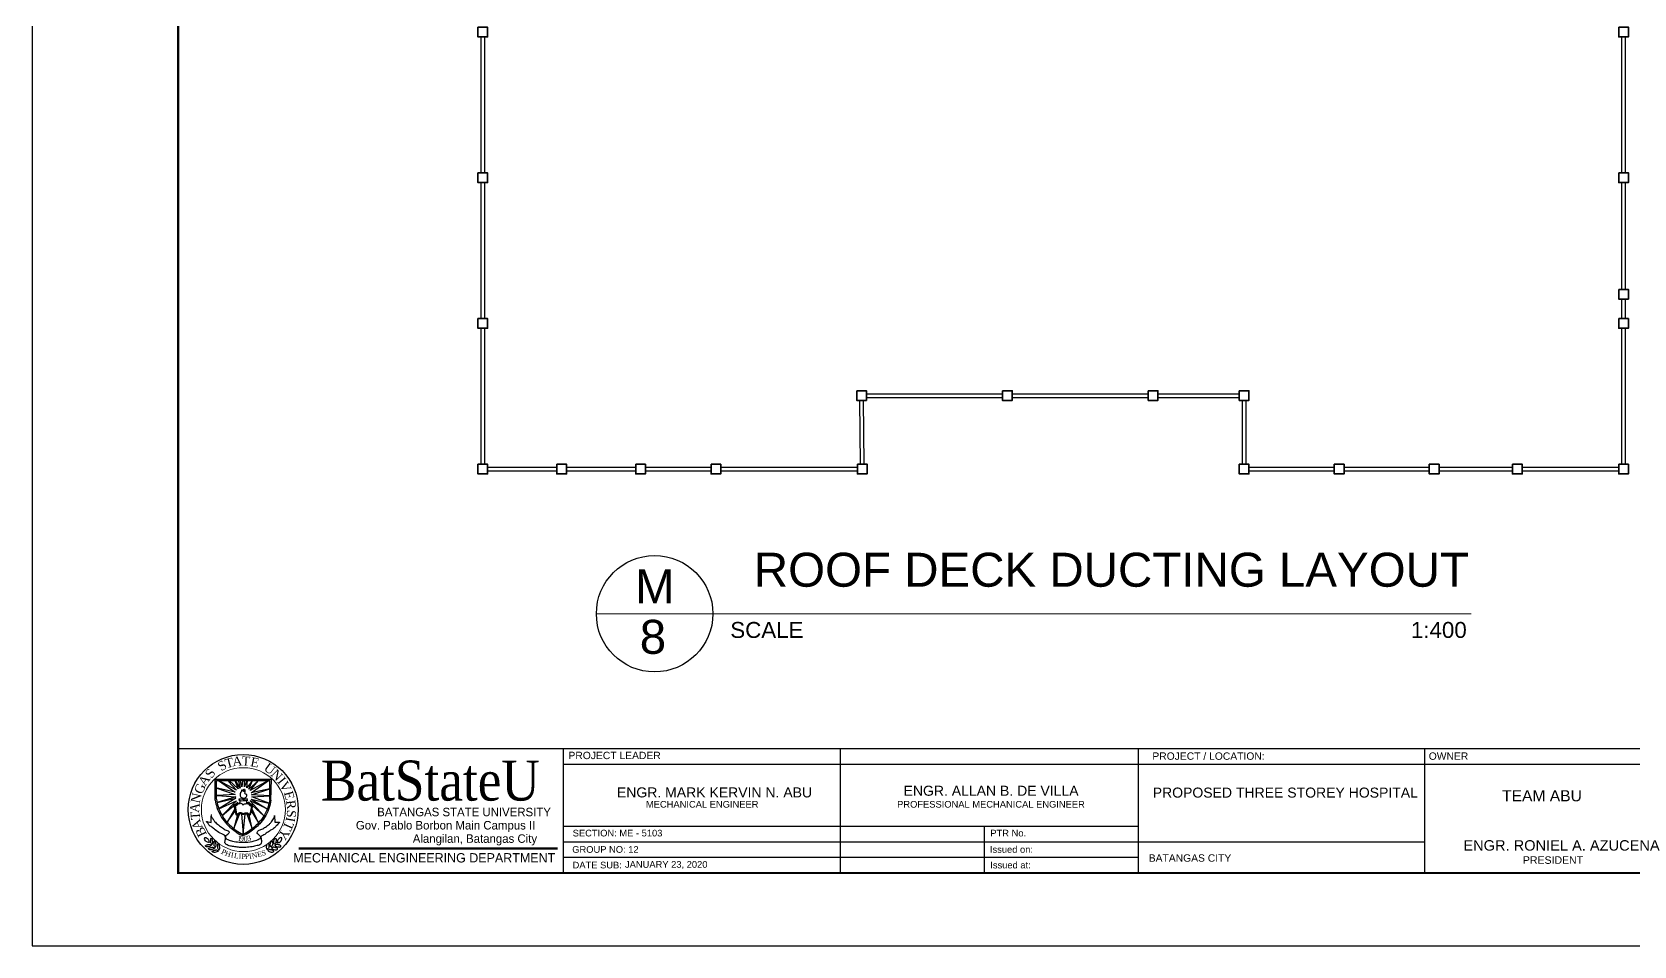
# Model space of a CAD drawing. Header units: millimetres. Extents: x -116 to 421, y 1 to 342.
# Drawn here: x 90.6 to 156.6, y 172.8 to 210.4 of the extents above; entities that cross this region are included whole.
import ezdxf
from ezdxf.enums import TextEntityAlignment as Align

# ---------------------------------------------------------------- set-up
doc = ezdxf.new("R2010")
doc.units = ezdxf.units.MM
doc.header["$MEASUREMENT"] = 0
doc.layers.add('template', color=7, linetype='Continuous')
doc.styles.add('arial', font='arial.ttf')
doc.styles.add('CGOTHIC', font='GOTHIC.TTF')
doc.styles.add('GARAMOND', font='GARA.TTF')
doc.styles.get("Standard").update_dxf_attribs({"font": 'arial.ttf'})

msp = doc.modelspace()

# ---------------------------------------------------------------- linework, layer by layer
at = {"color": 252, "lineweight": 25}
for p, q in [((109.103, 210.208), (109.103, 204.608)), ((109.253, 210.208), (109.253, 204.608))]:
    msp.add_line(p, q, dxfattribs=at)
at = {"color": 8, "lineweight": 25}
for p, q in [((156.078, 204.61), (156.078, 210.21)), ((156.228, 204.61), (156.228, 210.21)), ((109.103, 204.208), (109.103, 198.608)), ((109.253, 204.208), (109.253, 198.608)), ((156.078, 199.81), (156.078, 204.21)), ((156.228, 199.81), (156.228, 204.21)), ((156.078, 198.608), (156.078, 199.41)), ((156.228, 198.608), (156.228, 199.41)), ((109.103, 198.208), (109.103, 192.608)), ((109.253, 198.208), (109.253, 192.608)), ((156.078, 192.608), (156.078, 198.208)), ((156.228, 192.608), (156.228, 198.208)), ((124.978, 195.508), (130.578, 195.508)), ((124.978, 195.358), (130.578, 195.358)), ((130.978, 195.508), (136.578, 195.508)), ((130.978, 195.358), (136.578, 195.358)), ((136.978, 195.508), (140.328, 195.508)), ((136.978, 195.358), (140.328, 195.358)), ((124.728, 192.609), (124.704, 195.232)), ((124.878, 192.61), (124.853, 195.233)), ((140.453, 195.233), (140.453, 192.608)), ((140.603, 195.233), (140.603, 192.608)), ((109.378, 192.483), (112.228, 192.483)), ((109.378, 192.333), (112.228, 192.333)), ((112.628, 192.483), (115.478, 192.483)), ((112.628, 192.333), (115.478, 192.333)), ((115.878, 192.483), (118.578, 192.483)), ((115.878, 192.333), (118.578, 192.333)), ((118.978, 192.483), (124.603, 192.483)), ((118.978, 192.333), (124.603, 192.333)), ((140.728, 192.483), (144.241, 192.483)), ((140.728, 192.333), (144.241, 192.333)), ((144.641, 192.483), (148.153, 192.483)), ((144.641, 192.333), (148.153, 192.333)), ((148.553, 192.483), (151.578, 192.483)), ((148.553, 192.333), (151.578, 192.333)), ((151.978, 192.483), (155.953, 192.483)), ((151.978, 192.333), (155.953, 192.333))]:
    msp.add_line(p, q, dxfattribs=at)
at = {"color": 0, "linetype": 'ByBlock', "lineweight": 9}
for p, q in [((118.928, 186.449), (113.858, 186.449)), ((149.88, 186.449), (118.928, 186.449))]:
    msp.add_line(p, q, dxfattribs=at)
at = {"color": 252, "lineweight": 35}
msp.add_lwpolyline([(108.978, 210.608), (109.378, 210.608), (109.378, 210.208), (108.978, 210.208)], close=True, dxfattribs=at)
at = {"color": 8, "lineweight": 35}
for points in [[(155.953, 210.61), (156.353, 210.61), (156.353, 210.21), (155.953, 210.21)], [(108.978, 204.608), (109.378, 204.608), (109.378, 204.208), (108.978, 204.208)], [(155.953, 204.61), (156.353, 204.61), (156.353, 204.21), (155.953, 204.21)], [(155.953, 199.81), (156.353, 199.81), (156.353, 199.41), (155.953, 199.41)], [(108.978, 198.608), (109.378, 198.608), (109.378, 198.208), (108.978, 198.208)], [(155.953, 198.608), (156.353, 198.608), (156.353, 198.208), (155.953, 198.208)], [(124.578, 195.633), (124.978, 195.633), (124.978, 195.233), (124.578, 195.233)], [(130.578, 195.633), (130.978, 195.633), (130.978, 195.233), (130.578, 195.233)], [(136.578, 195.633), (136.978, 195.633), (136.978, 195.233), (136.578, 195.233)], [(140.328, 195.633), (140.728, 195.633), (140.728, 195.233), (140.328, 195.233)], [(108.978, 192.608), (109.378, 192.608), (109.378, 192.208), (108.978, 192.208)], [(112.228, 192.608), (112.628, 192.608), (112.628, 192.208), (112.228, 192.208)], [(115.478, 192.608), (115.878, 192.608), (115.878, 192.208), (115.478, 192.208)], [(118.578, 192.608), (118.978, 192.608), (118.978, 192.208), (118.578, 192.208)], [(124.603, 192.61), (125.003, 192.61), (125.003, 192.21), (124.603, 192.21)], [(140.328, 192.608), (140.728, 192.608), (140.728, 192.208), (140.328, 192.208)], [(144.241, 192.608), (144.641, 192.608), (144.641, 192.208), (144.241, 192.208)], [(148.153, 192.608), (148.553, 192.608), (148.553, 192.208), (148.153, 192.208)], [(151.578, 192.608), (151.978, 192.608), (151.978, 192.208), (151.578, 192.208)], [(155.953, 192.608), (156.353, 192.608), (156.353, 192.208), (155.953, 192.208)]]:
    msp.add_lwpolyline(points, close=True, dxfattribs=at)
msp.add_circle((116.256, 186.449), 2.398)
at = {"layer": 'template'}
for p, q in [((90.622, 243.158), (90.622, 172.762)), ((96.639, 180.891), (186.889, 180.891)), ((112.485, 180.892), (112.485, 175.771)), ((112.485, 180.891), (112.485, 175.771)), ((123.894, 180.892), (123.894, 175.771)), ((123.894, 180.891), (123.894, 175.771)), ((136.185, 175.771), (136.185, 180.891)), ((147.961, 180.891), (147.961, 175.771)), ((112.485, 180.251), (169.056, 180.251)), ((98.165, 179.635), (100.476, 179.631)), ((98.165, 178.768), (98.165, 179.635)), ((98.214, 179.572), (100.411, 179.572)), ((98.214, 178.803), (98.214, 179.572)), ((99.044, 179.175), (98.306, 179.572)), ((98.306, 179.572), (98.99, 179.099)), ((98.745, 179.572), (98.713, 179.538)), ((98.713, 179.538), (99.044, 179.175)), ((99.103, 179.229), (98.745, 179.572)), ((98.995, 179.572), (98.968, 179.572)), ((98.968, 179.572), (99.103, 179.229)), ((99.185, 179.267), (98.995, 179.572)), ((99.185, 179.572), (99.127, 179.554)), ((99.127, 179.554), (99.185, 179.267)), ((99.266, 179.311), (99.185, 179.572)), ((99.288, 179.572), (99.266, 179.311)), ((99.364, 179.572), (99.288, 179.572)), ((99.462, 179.572), (99.364, 179.316)), ((99.364, 179.316), (99.364, 179.572)), ((99.7, 179.572), (99.462, 179.278)), ((99.462, 179.278), (99.5, 179.572)), ((99.5, 179.572), (99.462, 179.572)), ((99.95, 179.572), (99.543, 179.224)), ((99.543, 179.224), (99.7, 179.572)), ((100.362, 179.572), (99.603, 179.17)), ((99.603, 179.17), (99.95, 179.572)), ((99.641, 179.066), (100.362, 179.572)), ((100.411, 178.796), (100.411, 179.572)), ((100.46, 178.768), (100.476, 179.631)), ((98.99, 179.099), (98.192, 179.273)), ((98.192, 179.273), (98.99, 178.996)), ((99.011, 178.909), (98.24, 178.675)), ((98.24, 178.675), (99.017, 178.844)), ((98.99, 178.996), (98.241, 178.963)), ((98.241, 178.963), (99.011, 178.909)), ((99.017, 178.844), (98.315, 178.413)), ((98.315, 178.413), (99.044, 178.747)), ((99.044, 178.747), (98.448, 178.137)), ((99.174, 178.754), (99.174, 178.653)), ((100.309, 178.407), (99.603, 178.747)), ((99.603, 178.747), (100.17, 178.125)), ((100.411, 179.235), (99.641, 179.066)), ((99.641, 178.812), (100.309, 178.407)), ((99.641, 178.812), (100.378, 178.643)), ((99.662, 178.985), (100.411, 179.235)), ((100.411, 178.953), (99.662, 178.985)), ((99.673, 178.909), (100.411, 178.953)), ((100.378, 178.643), (99.673, 178.909)), ((98.002, 177.852), (97.991, 178.127)), ((98.448, 178.137), (99.098, 178.681)), ((98.962, 178.378), (98.651, 177.862)), ((98.651, 177.862), (98.973, 178.296)), ((98.928, 178.539), (99.006, 178.184)), ((98.933, 177.599), (99.179, 178.215)), ((99.087, 178.161), (98.933, 177.599)), ((98.988, 178.532), (99.046, 178.201)), ((99.245, 178.199), (99.313, 177.361)), ((99.313, 177.361), (99.397, 178.204)), ((99.454, 178.742), (99.454, 178.641)), ((99.467, 178.199), (99.686, 177.593)), ((100.17, 178.125), (99.538, 178.698)), ((99.686, 177.593), (99.565, 178.166)), ((99.664, 178.503), (99.583, 178.196)), ((99.615, 178.178), (99.71, 178.542)), ((99.646, 178.329), (99.95, 177.835)), ((99.95, 177.835), (99.679, 178.399)), ((100.61, 178.13), (100.621, 177.859)), ((97.818, 177.89), (98.002, 177.852)), ((100.621, 177.859), (100.801, 177.865)), ((112.485, 177.701), (136.185, 177.701)), ((129.818, 177.701), (129.818, 175.771)), ((112.485, 177.057), (147.961, 177.057)), ((112.485, 176.414), (122.819, 176.414)), ((112.485, 176.414), (136.185, 176.414)), ((123.894, 176.414), (134.228, 176.414)), ((90.622, 172.762), (189.898, 172.762))]:
    msp.add_line(p, q, dxfattribs=at)
at = {"layer": 'template', "linetype": 'Continuous', "ltscale": 0.5}
msp.add_line((123.894, 180.891), (123.894, 175.771), dxfattribs=at)
at = {"layer": 'template', "linetype": 'Continuous', "lineweight": 50}
msp.add_line((101.603, 176.779), (112.263, 176.779), dxfattribs=at)
at = {"layer": 'template', "linetype": 'Continuous', "const_width": 0.0853}
msp.add_lwpolyline([(96.639, 175.771), (186.889, 175.771), (186.889, 240.15), (96.639, 240.15)], close=True, dxfattribs=at)
at = {"layer": 'template'}
msp.add_circle((99.317, 178.385), 2.263, dxfattribs=at)
at = {"layer": 'template', "lineweight": 20}
for centre, radius in [((99.317, 178.385), 2.263), ((99.325, 178.379), 1.728)]:
    msp.add_circle(centre, radius, dxfattribs=at)
at = {"layer": 'template'}
for points in [[(98.165, 178.768), (98.235, 178.468), (98.382, 178.132), (98.582, 177.85), (98.984, 177.486), (99.255, 177.329), (99.31, 177.313)], [(98.214, 178.803), (98.284, 178.503), (98.431, 178.166), (98.631, 177.884), (99.033, 177.521), (99.304, 177.364), (99.359, 177.347)], [(100.411, 178.803), (100.341, 178.503), (100.195, 178.166), (99.994, 177.884), (99.592, 177.521), (99.321, 177.364), (99.267, 177.347)], [(100.46, 178.768), (100.39, 178.468), (100.244, 178.132), (100.043, 177.85), (99.641, 177.486), (99.37, 177.329), (99.316, 177.313)], [(98.928, 178.539), (98.927, 178.578), (98.984, 178.586), (99.046, 178.61), (99.122, 178.648), (99.174, 178.653), (99.174, 178.677)], [(99.006, 178.184), (99.055, 178.149), (99.107, 178.161), (99.142, 178.198), (99.179, 178.215), (99.232, 178.215), (99.273, 178.207), (99.313, 178.186), (99.38, 178.201), (99.42, 178.212), (99.467, 178.199), (99.565, 178.166), (99.615, 178.178)], [(99.046, 178.201), (99.101, 178.201), (99.11, 178.225), (99.148, 178.245), (99.212, 178.259), (99.273, 178.23), (99.31, 178.225), (99.36, 178.228), (99.397, 178.245), (99.452, 178.251), (99.487, 178.248), (99.519, 178.225), (99.536, 178.21), (99.583, 178.196)], [(99.708, 178.538), (99.696, 178.581), (99.635, 178.566), (99.6, 178.584), (99.574, 178.616), (99.537, 178.639), (99.505, 178.662), (99.454, 178.662)], [(97.899, 177.021), (97.79, 177.06), (97.74, 177.138), (97.733, 177.214), (97.743, 177.227), (97.81, 177.221), (97.877, 177.161), (97.903, 177.102), (97.911, 177.047), (97.911, 177.019), (97.904, 177.019), (97.89, 177.034), (97.888, 177.034)], [(98.005, 176.91), (97.943, 176.863), (97.856, 176.844), (97.801, 176.846), (97.758, 176.873), (97.756, 176.891), (97.798, 176.917), (97.84, 176.933), (97.892, 176.941), (97.912, 176.947), (97.951, 176.937), (98.002, 176.909), (98.004, 176.902)], [(98.143, 176.791), (98.082, 176.744), (97.994, 176.726), (97.939, 176.728), (97.896, 176.755), (97.894, 176.772), (97.937, 176.799), (97.979, 176.815), (98.03, 176.823), (98.05, 176.828), (98.089, 176.818), (98.14, 176.79), (98.142, 176.783)], [(98.032, 176.946), (98.06, 177.018), (98.053, 177.108), (98.036, 177.159), (97.998, 177.194), (97.981, 177.19), (97.967, 177.142), (97.963, 177.097), (97.97, 177.046), (97.97, 177.025), (97.991, 176.991), (98.032, 176.949), (98.039, 176.949)], [(98.171, 176.827), (98.198, 176.9), (98.191, 176.989), (98.174, 177.041), (98.136, 177.075), (98.119, 177.072), (98.105, 177.024), (98.102, 176.979), (98.109, 176.927), (98.109, 176.907), (98.129, 176.872), (98.171, 176.831), (98.177, 176.831)], [(98.322, 176.72), (98.349, 176.792), (98.342, 176.882), (98.325, 176.934), (98.287, 176.968), (98.27, 176.965), (98.256, 176.916), (98.253, 176.872), (98.26, 176.82), (98.26, 176.799), (98.28, 176.765), (98.322, 176.724), (98.329, 176.724)], [(100.3, 176.737), (100.275, 176.81), (100.286, 176.899), (100.305, 176.95), (100.344, 176.983), (100.361, 176.979), (100.373, 176.93), (100.375, 176.885), (100.366, 176.834), (100.365, 176.813), (100.343, 176.78), (100.3, 176.74), (100.293, 176.741)], [(100.455, 176.838), (100.431, 176.911), (100.441, 177), (100.461, 177.051), (100.5, 177.084), (100.517, 177.08), (100.529, 177.031), (100.53, 176.986), (100.521, 176.935), (100.52, 176.914), (100.498, 176.881), (100.455, 176.841), (100.448, 176.841)], [(100.481, 176.8), (100.54, 176.751), (100.627, 176.729), (100.682, 176.728), (100.727, 176.753), (100.729, 176.771), (100.688, 176.799), (100.646, 176.817), (100.595, 176.827), (100.576, 176.833), (100.536, 176.825), (100.484, 176.799), (100.482, 176.793)], [(100.598, 176.95), (100.574, 177.024), (100.584, 177.113), (100.604, 177.164), (100.643, 177.196), (100.66, 177.192), (100.672, 177.144), (100.673, 177.099), (100.664, 177.047), (100.663, 177.027), (100.641, 176.993), (100.598, 176.954), (100.591, 176.954)], [(100.624, 176.913), (100.683, 176.864), (100.77, 176.841), (100.825, 176.841), (100.87, 176.866), (100.872, 176.883), (100.831, 176.912), (100.789, 176.93), (100.738, 176.94), (100.719, 176.946), (100.679, 176.938), (100.627, 176.912), (100.625, 176.905)], [(100.734, 177.019), (100.845, 177.054), (100.898, 177.13), (100.908, 177.206), (100.899, 177.219), (100.832, 177.215), (100.763, 177.158), (100.734, 177.101), (100.724, 177.046), (100.723, 177.018), (100.729, 177.018), (100.744, 177.032), (100.746, 177.032)], [(98.294, 176.684), (98.233, 176.637), (98.145, 176.619), (98.091, 176.621), (98.047, 176.647), (98.045, 176.665), (98.088, 176.692), (98.13, 176.707), (98.181, 176.715), (98.201, 176.721), (98.24, 176.711), (98.291, 176.683), (98.293, 176.676)], [(100.325, 176.699), (100.385, 176.65), (100.472, 176.628), (100.526, 176.628), (100.571, 176.653), (100.573, 176.67), (100.532, 176.698), (100.491, 176.716), (100.44, 176.726), (100.42, 176.733), (100.381, 176.724), (100.328, 176.698), (100.326, 176.692)]]:
    msp.add_spline(points, degree=3, dxfattribs=at)
for points, end_tangent in [([(99.161, 178.824), (99.248, 178.819), (99.34, 178.815), (99.401, 178.817), (99.455, 178.823), (99.485, 178.82), (99.486, 178.791), (99.486, 178.767), (99.475, 178.746), (99.45, 178.742), (99.4, 178.737), (99.312, 178.737), (99.207, 178.735), (99.181, 178.75), (99.151, 178.77), (99.159, 178.825), (99.159, 178.831)], (-1, 0)), ([(98.988, 178.532), (99.064, 178.572), (99.116, 178.619), (99.168, 178.633), (99.22, 178.639), (99.273, 178.619), (99.293, 178.593), (99.313, 178.578), (99.342, 178.604), (99.409, 178.619), (99.473, 178.63), (99.542, 178.599), (99.589, 178.552), (99.647, 178.532), (99.664, 178.541), (99.664, 178.503)], (0, -1))]:
    msp.add_spline(points, degree=3, dxfattribs=dict(at, end_tangent=end_tangent))
at = {"layer": 'template', "start_tangent": (-1, 0)}
msp.add_spline([(99.306, 178.843), (99.237, 178.881), (99.201, 178.937), (99.201, 179), (99.201, 179.048), (99.216, 179.073), (99.23, 179.121), (99.252, 179.116), (99.259, 179.164), (99.273, 179.2), (99.293, 179.174), (99.33, 179.14), (99.359, 179.14), (99.356, 179.179), (99.343, 179.213), (99.346, 179.225), (99.38, 179.195), (99.38, 179.168), (99.386, 179.141), (99.386, 179.112), (99.376, 179.068), (99.402, 179.027), (99.435, 179.028), (99.455, 178.976), (99.449, 178.932), (99.418, 178.874), (99.388, 178.848), (99.35, 178.841), (99.305, 178.841), (99.307, 178.841)], degree=3, dxfattribs=at)
at = {"layer": 'template'}
for points, knots in [([(98.007, 178.156), (97.957, 178.156), (98.079, 177.993), (98.137, 177.88), (98.293, 177.741), (98.468, 177.639), (98.582, 177.524), (98.765, 177.494), (98.722, 177.402), (98.674, 177.352), (98.611, 177.313), (98.561, 177.215), (98.716, 177.127), (98.893, 177.076), (99.111, 177.039), (99.29, 177.041), (99.501, 177.037), (99.736, 177.065), (99.931, 177.145), (100.037, 177.208), (100.038, 177.276), (99.98, 177.318), (99.944, 177.368), (99.878, 177.403), (99.898, 177.471), (99.958, 177.544), (100.096, 177.566), (100.24, 177.668), (100.376, 177.761), (100.478, 177.865), (100.541, 177.958), (100.596, 178.028), (100.61, 178.117), (100.61, 178.13)], [0, 0, 0, 0, 0.050157, 0.09733, 0.169415, 0.238469, 0.297382, 0.34519, 0.361609, 0.384753, 0.415402, 0.43521, 0.480082, 0.549086, 0.637593, 0.692397, 0.728181, 0.847546, 0.920378, 0.94488, 0.959291, 0.979722, 1.010309, 1.023969, 1.046254, 1.066064, 1.119081, 1.173808, 1.241086, 1.282544, 1.318293, 1.350594, 1.379885, 1.379885, 1.379885, 1.379885]), ([(97.991, 178.15), (97.996, 178.155), (98.004, 178.159), (98.017, 178.159), (98.019, 178.159)], [3.04846765, 3.04846765, 3.04846765, 3.04846765, 3.05886904, 3.06079098, 3.06079098, 3.06079098, 3.06079098]), ([(100.801, 177.865), (100.805, 177.865), (100.83, 177.86), (100.692, 177.731), (100.608, 177.621), (100.435, 177.525), (100.276, 177.418), (100.16, 177.324), (100.035, 177.283), (100.06, 177.153), (100.091, 177.049), (100.018, 176.922), (99.866, 176.893), (99.668, 176.842), (99.425, 176.823), (99.187, 176.817), (98.976, 176.85), (98.79, 176.869), (98.656, 176.918), (98.583, 176.973), (98.557, 177.022), (98.578, 177.111), (98.597, 177.198), (98.567, 177.35), (98.351, 177.394), (98.187, 177.533), (98.035, 177.651), (97.904, 177.74), (97.86, 177.828), (97.788, 177.895), (97.816, 177.891), (97.845, 177.884)], [1.525096, 1.525096, 1.525096, 1.525096, 1.532073, 1.584612, 1.633558, 1.698069, 1.768711, 1.823631, 1.856154, 1.874433, 1.942755, 1.959564, 2.013837, 2.081716, 2.168665, 2.253261, 2.318126, 2.380396, 2.439479, 2.4572, 2.470092, 2.492272, 2.543518, 2.560297, 2.639259, 2.721631, 2.780104, 2.832648, 2.871086, 2.885372, 2.911145, 2.911145, 2.911145, 2.911145]), ([(99.286, 177.693), (99.298, 177.691), (99.319, 177.688), (99.334, 177.689), (99.346, 177.693)], [0, 0, 0, 0, 0.01145534, 0.02007474, 0.02007474, 0.02007474, 0.02007474]), ([(99.286, 177.673), (99.298, 177.671), (99.319, 177.667), (99.334, 177.669), (99.346, 177.672)], [0, 0, 0, 0, 0.01145534, 0.02007474, 0.02007474, 0.02007474, 0.02007474]), ([(99.291, 177.624), (99.301, 177.625), (99.318, 177.628), (99.331, 177.627), (99.339, 177.625)], [0.00178548, 0.00178548, 0.00178548, 0.00178548, 0.01145534, 0.01823656, 0.01823656, 0.01823656, 0.01823656]), ([(99.293, 177.603), (99.303, 177.605), (99.318, 177.607), (99.33, 177.606), (99.337, 177.605)], [0.00231179, 0.00231179, 0.00231179, 0.00231179, 0.01145534, 0.0176246, 0.0176246, 0.0176246, 0.0176246])]:
    msp.add_open_spline(points, degree=3, knots=knots, dxfattribs=at)

# ---------------------------------------------------------------- texts
at = {"color": 0, "linetype": 'ByBlock', "lineweight": 9}
for s, height, p in [('ROOF DECK DUCTING LAYOUT', 1.4, (120.341, 187.56)), ('M', 1.4, (115.45, 186.874)), ('8', 1.4, (115.643, 184.796)), ('SCALE                                                                                                  1:400', 0.657637, (119.372, 185.451))]:
    msp.add_text(s, height=height, dxfattribs=at).set_placement(p)
at = {"layer": 'template', "style": 'arial'}
for s, height, p in [('PROJECT LEADER', 0.30409, (112.708, 180.459)), ('PROJECT / LOCATION:', 0.30402, (136.75, 180.432)), ('PROJECT / LOCATION:', 0.30402, (136.75, 180.432)), ('PROJECT / LOCATION:', 0.30402, (136.75, 180.432)), ('OWNER', 0.304, (148.13, 180.432)), ('ENGR. MARK KERVIN N. ABU', 0.41257, (114.703, 178.882)), ('ENGR. ALLAN B. DE VILLA', 0.41257, (126.506, 178.95)), ('PROPOSED THREE STOREY HOSPITAL', 0.41257, (136.765, 178.874)), ('TEAM ABU', 0.4598, (151.151, 178.72)), ('MECHANICAL ENGINEER', 0.27505, (115.899, 178.461)), ('PROFESSIONAL MECHANICAL ENGINEER', 0.27505, (126.241, 178.461)), ('SECTION: ME - 5103', 0.27505, (112.883, 177.274)), ('PTR No.', 0.275, (130.08, 177.274)), ('GROUP NO: 12', 0.27505, (112.864, 176.601)), ('Issued on:', 0.275, (130.062, 176.601)), ('ENGR. RONIEL A. AZUCENA', 0.43038, (149.555, 176.69)), ('DATE SUB:', 0.275, (112.879, 175.957)), ('JANUARY 23, 2020', 0.27505, (115.036, 175.984)), ('Issued at:', 0.275, (130.077, 175.957)), ('BATANGAS CITY', 0.30402, (136.602, 176.233)), ('PRESIDENT', 0.3099, (152.008, 176.146))]:
    msp.add_text(s, height=height, dxfattribs=at).set_placement(p)
at = {"layer": 'template', "width": 1}
for s, height, style, p in [('BatStateU', 1.6503, 'GARAMOND', (107.023, 178.751)), ('BATANGAS STATE UNIVERSITY', 0.35128, 'CGOTHIC', (108.409, 178.105)), ('Gov. Pablo Borbon Main Campus II', 0.35128, 'CGOTHIC', (107.65, 177.56)), ('Alangilan, Batangas City', 0.35128, 'CGOTHIC', (108.858, 177.011))]:
    msp.add_text(s, height=height, dxfattribs=dict(at, style=style)).set_placement(p, align=Align.CENTER)
at = {"layer": 'template', "attachment_point": 1}
for s, insert, char_height, width, rotation in [('{\\fTimes New Roman|b0|i0|c0|p18;S}', (98.211, 180.265), 0.37713, 29.67394, 33.23179), ('{\\fTimes New Roman|b0|i0|c0|p18;T}', (98.527, 180.442), 0.37713, 29.67394, 14.44799), ('{\\fTimes New Roman|b0|i0|c0|p18;A}', (98.85, 180.539), 0.37713, 29.67394, 5.71852), ('{\\fTimes New Roman|b0|i0|c0|p18;T}', (99.267, 180.573), 0.37713, 0.3193, 356.81503), ('{\\fTimes New Roman|b0|i0|c0|p18;E}', (99.663, 180.545), 0.37713, 29.67394, 348.69045), ('{\\fTimes New Roman|b0|i0|c0|p18;U}', (100.355, 180.336), 0.37713, 29.67394, 323.50126), ('{\\fTimes New Roman|b0|i0|c0|p18;N}', (100.692, 180.079), 0.37713, 29.67394, 314.13564), ('{\\fTimes New Roman|b0|i0|c0|p18;G}', (97.273, 179.136), 0.37713, 29.67394, 65.93474), ('{\\fTimes New Roman|b0|i0|c0|p18;A}', (97.438, 179.523), 0.37713, 29.67394, 56.11039), ('{\\fTimes New Roman|b0|i0|c0|p18;S}', (97.713, 179.85), 0.37713, 29.67394, 56.11039), ('{\\fTimes New Roman|b0|i0|c0|p18;I}', (100.992, 179.765), 0.37713, 29.67394, 308.6454), ('{\\fTimes New Roman|b0|i0|c0|p18;V}', (101.123, 179.596), 0.37713, 29.67394, 298.20017), ('{\\fTimes New Roman|b0|i0|c0|p18;N}', (97.149, 178.698), 0.37713, 29.67394, 77.56161), ('{\\fTimes New Roman|b0|i0|c0|p18;E}', (101.348, 179.184), 0.37713, 29.67394, 285.47868), ('{\\fTimes New Roman|b0|i0|c0|p18;R}', (101.456, 178.792), 0.37713, 29.67394, 276.19955), ('{\\fTimes New Roman|b0|i0|c0|p18;A}', (97.119, 178.264), 0.37713, 29.67394, 85.53705), ('{\\fTimes New Roman|b0|i0|c0|p18;T}', (97.169, 177.943), 0.37713, 29.67394, 94.26652), ('{\\fTimes New Roman|b0|i0|c0|p18;S}', (101.503, 178.35), 0.37713, 29.67394, 266.05857), ('{\\fTimes New Roman|b0|i0|c0|p18;A}', (97.304, 177.51), 0.37713, 29.67394, 110.36673), ('{\\fTimes New Roman|b0|i0|c0|p18;B}', (97.485, 177.204), 0.37713, 29.67394, 115.18408), ('{\\fTimes New Roman|b0|i0|c0|p18;Y}', (101.264, 177.429), 0.37713, 29.67394, 237.49398), ('{\\fTimes New Roman|b0|i0|c0|p18;T}', (101.415, 177.78), 0.37713, 29.67394, 245.97799), ('{\\fTimes New Roman|b0|i0|c0|p18;I}', (101.462, 178.025), 0.37713, 29.67394, 259.8108), ('{\\fTimes New Roman|b0|i0|c0|p18;1}', (99.102, 177.309), 0.21119, 29.67394, 350.69674), ('{\\fTimes New Roman|b0|i0|c0|p18;9}', (99.184, 177.287), 0.21119, 29.67394, 359.89652), ('{\\fTimes New Roman|b0|i0|c0|p18;0}', (99.34, 177.283), 0.21119, 29.67394, 359.89652), ('{\\fTimes New Roman|b0|i0|c0|p18;3}', (99.455, 177.285), 0.21119, 29.67394, 14.57269), ('{\\fTimes New Roman|b0|i0|c0|p18;P}', (98.48, 176.765), 0.21119, 29.67394, 333.24497), ('{\\fTimes New Roman|b0|i0|c0|p18;P}', (98.486, 176.765), 0.21119, 29.67394, 333.24497), ('{\\fTimes New Roman|b0|i0|c0|p18;H}', (98.613, 176.69), 0.21119, 29.67394, 342.36893), ('{\\fTimes New Roman|b0|i0|c0|p18;I}', (98.828, 176.621), 0.21119, 29.67394, 350.74463), ('{\\fTimes New Roman|b0|i0|c0|p18;L}', (98.958, 176.601), 0.21119, 29.67394, 350.69674), ('{\\fTimes New Roman|b0|i0|c0|p18;I}', (99.134, 176.568), 0.21119, 29.67394, 357.83253), ('{\\fTimes New Roman|b0|i0|c0|p18;P}', (99.24, 176.558), 0.21119, 29.67394, 359.89652), ('{\\fTimes New Roman|b0|i0|c0|p18;P}', (99.373, 176.552), 0.21119, 29.67394, 7.51618), ('{\\fTimes New Roman|b0|i0|c0|p18;I}', (99.535, 176.559), 0.21119, 29.67394, 9.03911), ('{\\fTimes New Roman|b0|i0|c0|p18;N}', (99.644, 176.569), 0.21119, 29.67394, 12.92447), ('{\\fTimes New Roman|b0|i0|c0|p18;E}', (99.866, 176.625), 0.21119, 29.67394, 14.57269), ('{\\fTimes New Roman|b0|i0|c0|p18;S}', (100.046, 176.677), 0.21119, 29.67394, 14.57269)]:
    msp.add_mtext(s, dxfattribs=dict(at, insert=insert, char_height=char_height, width=width, rotation=rotation))
at = {"layer": 'template', "linetype": 'Continuous', "lineweight": 0, "insert": (101.377, 176.586), "char_height": 0.38403, "width": 12.18966, "attachment_point": 1}
msp.add_mtext('{\\fCentury Gothic|b0|i0|c0|p34;\\C7;MECHANICAL ENGINEERING DEPARTMENT}', dxfattribs=at)

doc.saveas('drawing.dxf')
